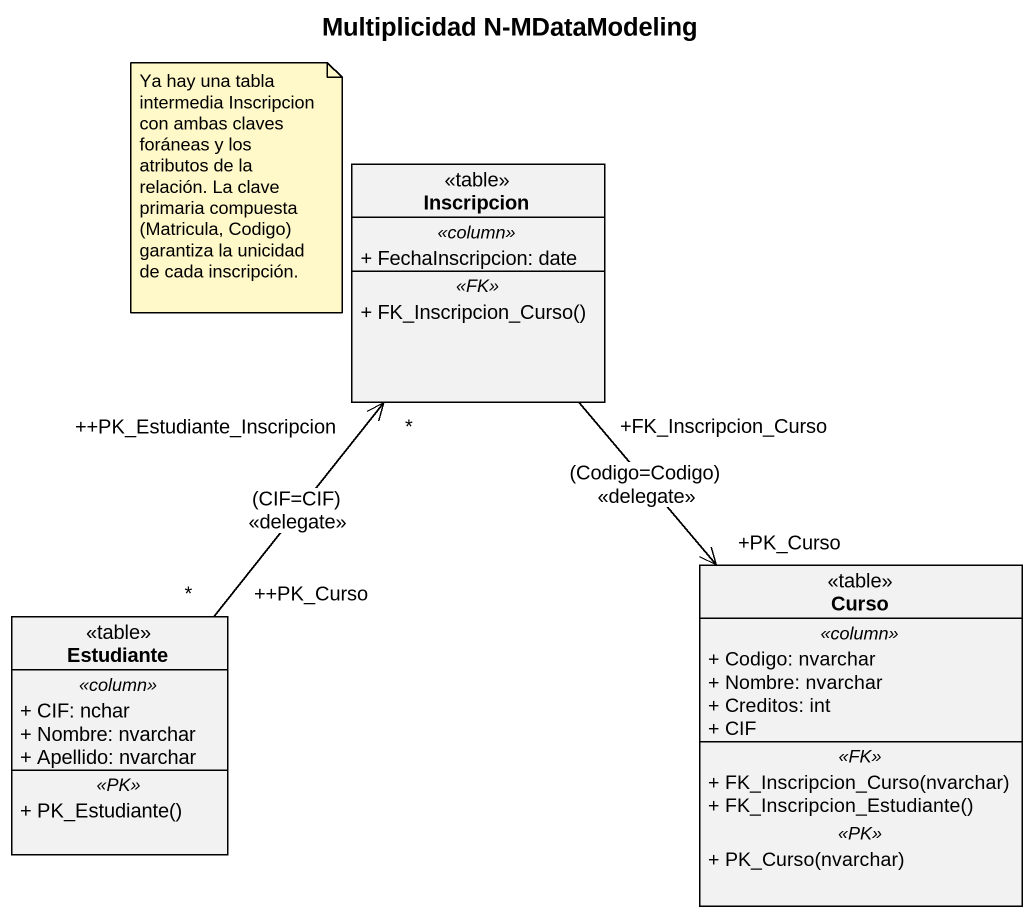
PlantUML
@startuml
title Multiplicidad N-MDataModeling
hide circle
hide empty members
skinparam classAttributeIconSize 0
class Inscripcion <<table>> {
  .. <<column>> ..
  + FechaInscripcion: date
  .. <<FK>> ..
  + FK_Inscripcion_Curso()
}
class Curso <<table>> {
  .. <<column>> ..
  + Codigo: nvarchar
  + Nombre: nvarchar
  + Creditos: int
  + CIF
  .. <<FK>> ..
  + FK_Inscripcion_Curso(nvarchar)
  + FK_Inscripcion_Estudiante()
  .. <<PK>> ..
  + PK_Curso(nvarchar)
}
class Estudiante <<table>> {
  .. <<column>> ..
  + CIF: nchar
  + Nombre: nvarchar
  + Apellido: nvarchar
  .. <<PK>> ..
  + PK_Estudiante()
}
Inscripcion "+FK_Inscripcion_Curso" --> "+PK_Curso" Curso : (Codigo=Codigo)\n<<delegate>>
Estudiante "++PK_Curso\n*" -up-> "++PK_Estudiante_Inscripcion\n*" Inscripcion : (CIF=CIF)\n<<delegate>>
note as N1
  Ya hay una tabla intermedia Inscripcion con ambas claves foráneas y los atributos de la relación. La clave primaria compuesta (Matricula, Codigo) garantiza la unicidad de cada inscripción.
end note
@enduml
